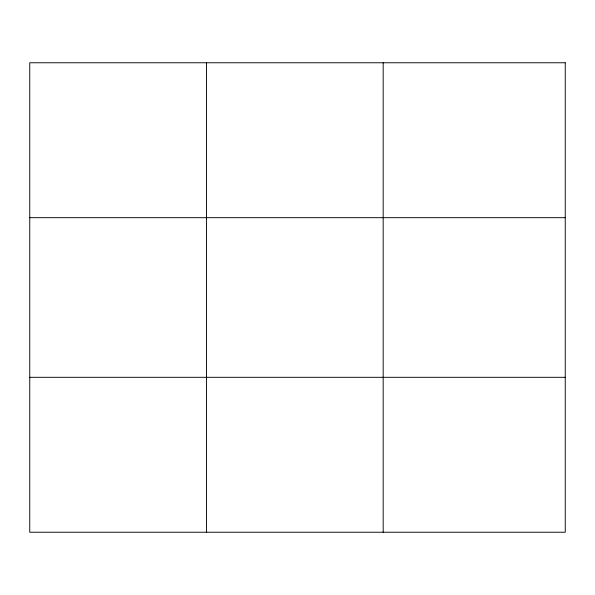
<?xml version="1.0" encoding="UTF-8"?>
<svg xmlns="http://www.w3.org/2000/svg" width="595" height="595" viewBox="0 0 595 595"><rect width="100%" height="100%" fill="white"/><g stroke="black" fill="none" stroke-linecap="round" stroke-linejoin="round"><path stroke-width="0.89" d="M206.465 62.765L206.465 532.235M383.18 62.765L383.18 532.235M29.75 217.688L565.25 217.688M29.75 377.312L565.25 377.312M565.25 62.765L565.25 532.235L29.75 532.235L29.75 62.765L565.25 62.765"/></g></svg>
